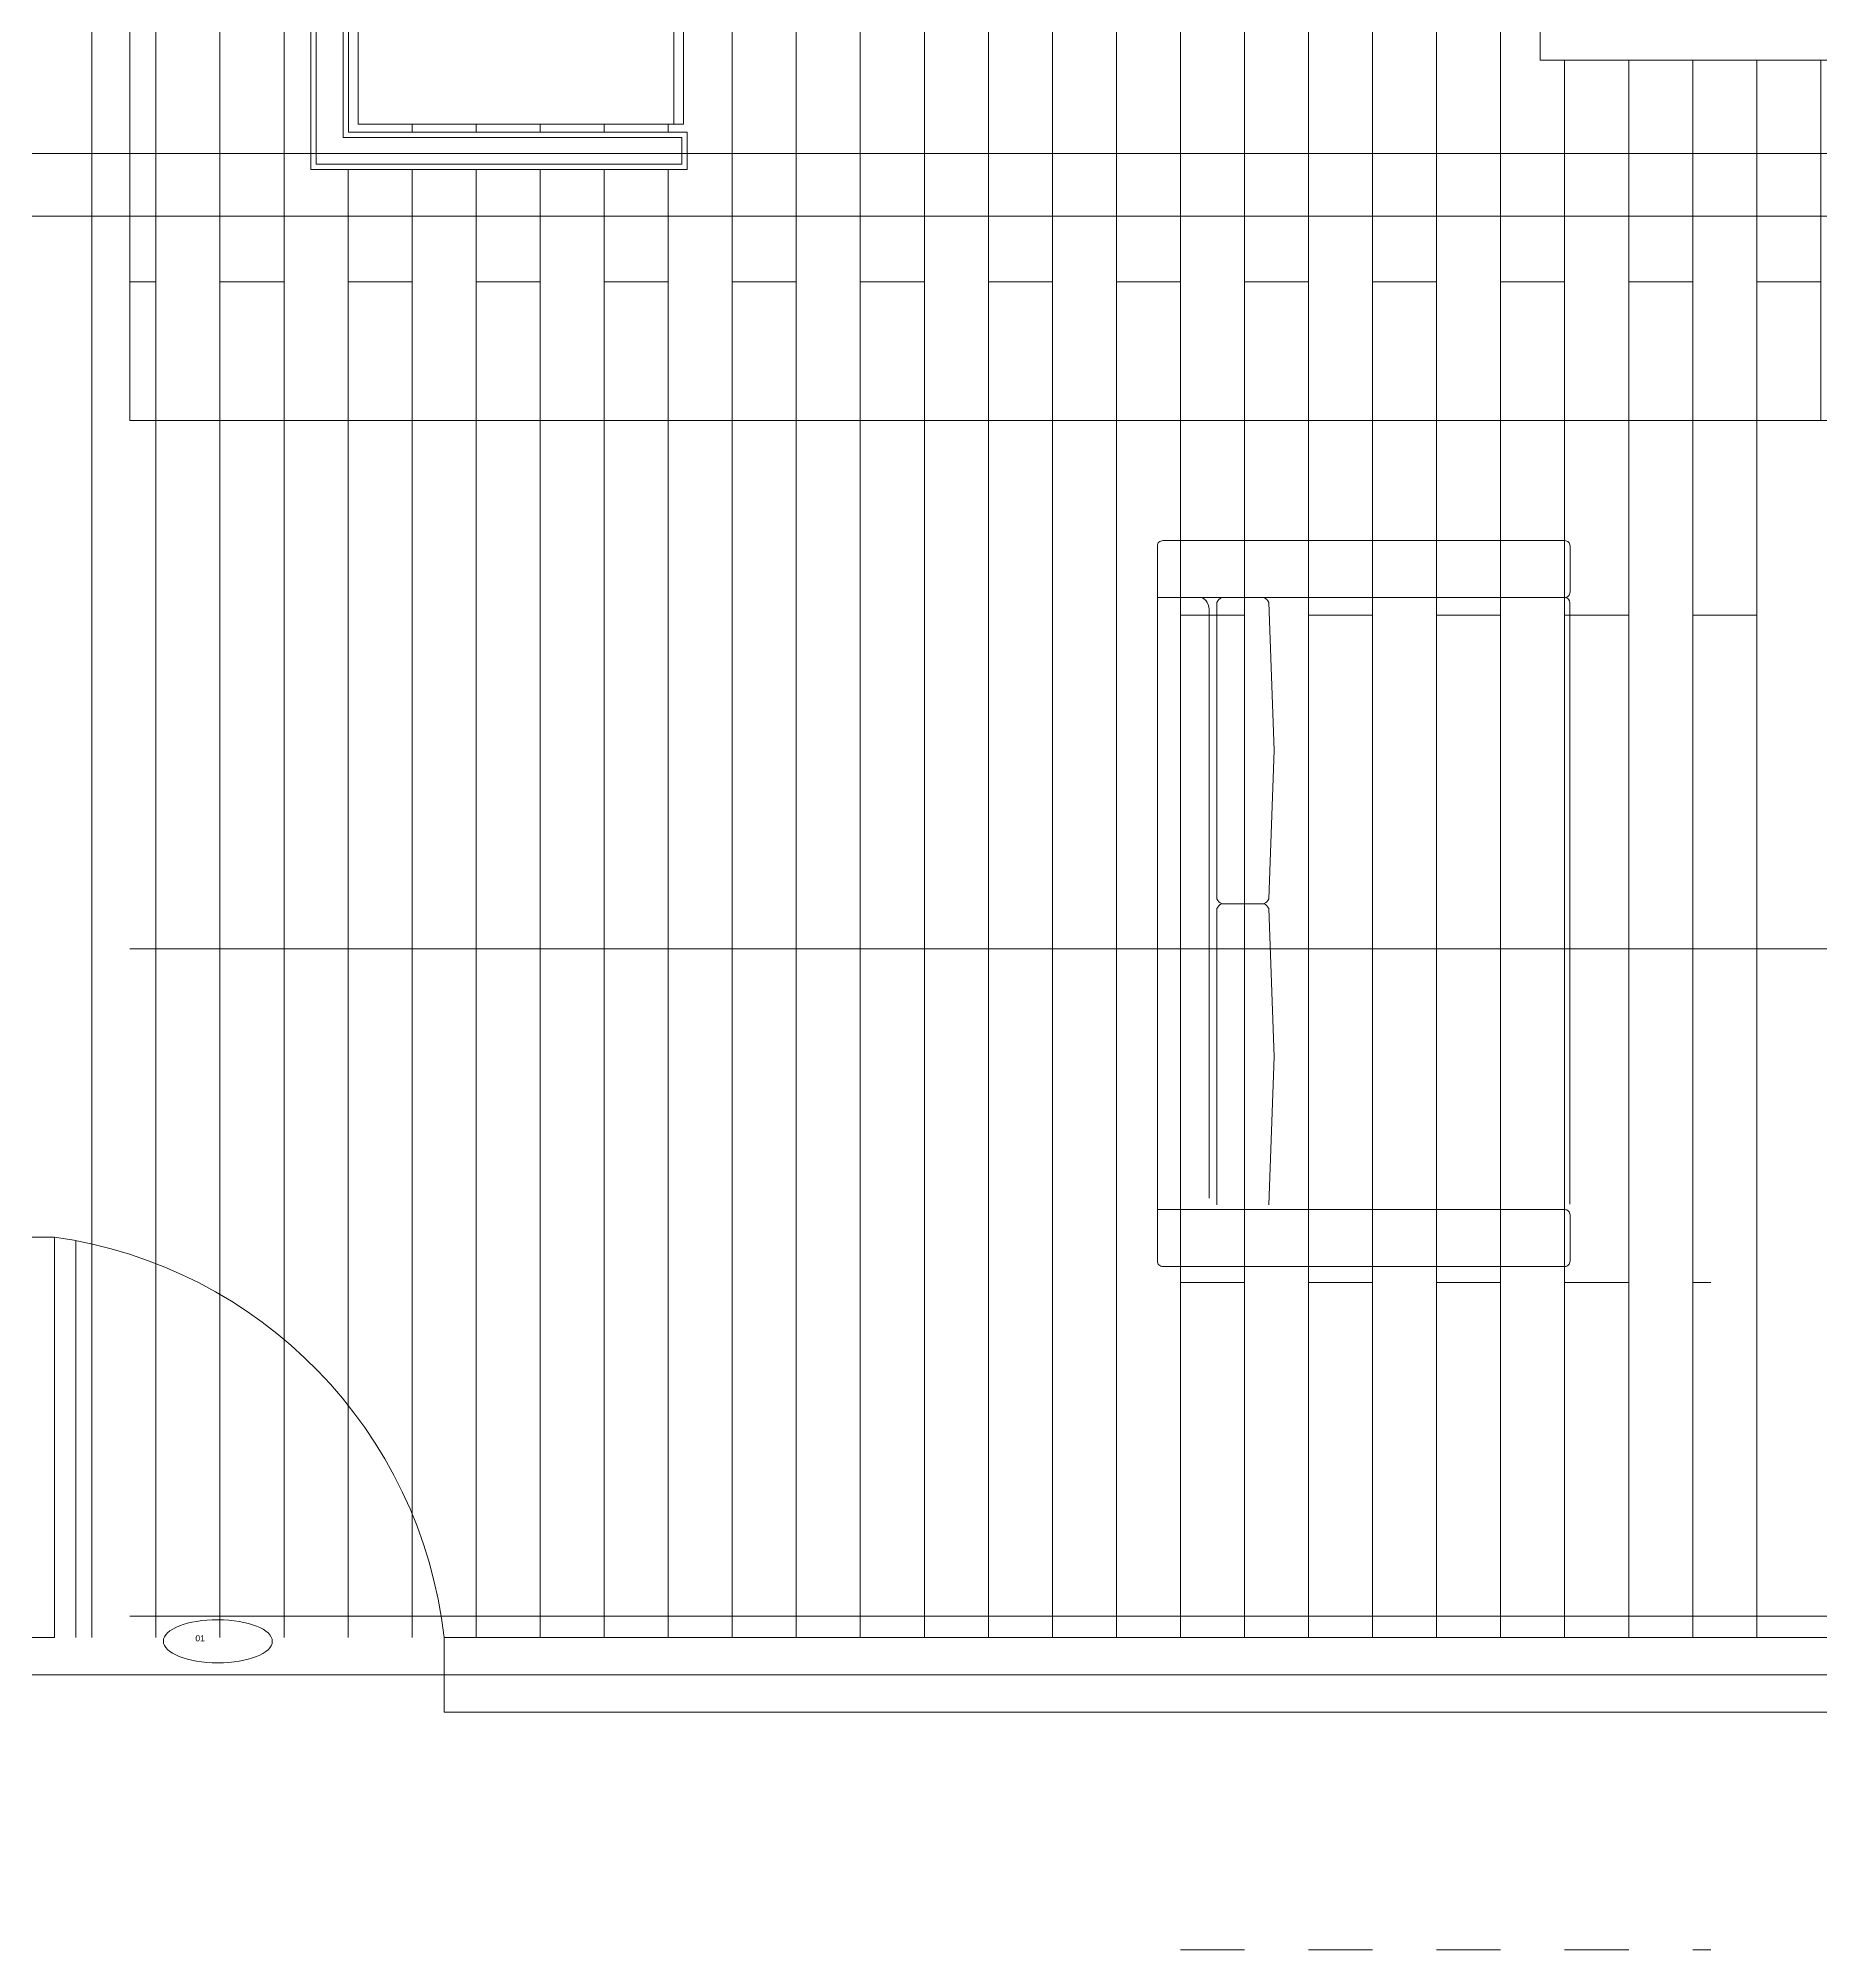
# Model space of a CAD drawing. Header units: centimetres. Extents: x -16179 to 12840, y -10704 to 3856.
# Drawn here: x 2625.3 to 2959.4, y -1630.3 to -1272.2 of the extents above; entities that cross this region are included whole.
import ezdxf

# ---------------------------------------------------------------- set-up
doc = ezdxf.new("R2010")
doc.units = ezdxf.units.CM
doc.header["$MEASUREMENT"] = 0
for name, color, linetype, lineweight in [('AA - linee quote_Num_Penna__1_Num_Penna__255_Num_Penna__255_Num_Penna__12_Num_Penna__12_Num_Penna__12_Num_Penna__12_Num_Penna__12_Num_Penna__12_Num_Penna__12', 12, 'Continuous', 18), ('AA - linee quote_Num_Penna__3_Num_Penna__3_Num_Penna__3_Num_Penna__3_Num_Penna__3_Num_Penna__3_Num_Penna__3_Num_Penna__3_Num_Penna__3_Num_Penna__3', 3, 'Continuous', 18), ('AA - linee quote_Num_Penna__6_Num_Penna__6_Num_Penna__6_Num_Penna__6_Num_Penna__6_Num_Penna__6_Num_Penna__6_Num_Penna__6_Num_Penna__6_Num_Penna__6', 6, 'Continuous', 18), ('AA - pareti sezionate_Num_Penna__254_Num_Penna__254_Num_Penna__254_Num_Penna__254_Num_Penna__254_Num_Penna__254_Num_Penna__254_Num_Penna__254_Num_Penna__254_Num_Penna__254', 254, 'Continuous', 18), ('AA - pareti sezionate_Num_Penna__7_Num_Penna__7_Num_Penna__7_Num_Penna__7_Num_Penna__7_Num_Penna__7_Num_Penna__7_Num_Penna__7_Num_Penna__7_Num_Penna__7', 7, 'Continuous', 18), ('AA - serramenti e porte_Num_Penna__4_Num_Penna__4_Num_Penna__4_Num_Penna__4_Num_Penna__4_Num_Penna__4_Num_Penna__4_Num_Penna__4_Num_Penna__4_Num_Penna__4', 4, 'Continuous', 18), ('AA- arredo_Num_Penna__8_Num_Penna__8_Num_Penna__8_Num_Penna__8_Num_Penna__8_Num_Penna__8_Num_Penna__8_Num_Penna__8_Num_Penna__8_Num_Penna__8', 8, 'Continuous', 18), ('IKE120015-t1_Num_Penna__251_Num_Penna__254_Num_Penna__254_Num_Penna__254_Num_Penna__254_Num_Penna__254_Num_Penna__254_Num_Penna__254_Num_Penna__254_Num_Penna__254_Num_Penna__254', 254, 'Continuous', 18), ('IKE120015-t1_Num_Penna__251_Num_Penna__6_Num_Penna__6_Num_Penna__6_Num_Penna__6_Num_Penna__6_Num_Penna__6_Num_Penna__6_Num_Penna__6_Num_Penna__6_Num_Penna__6', 6, 'Continuous', 18)]:
    doc.layers.add(name, color=color, linetype=linetype, lineweight=lineweight)
doc.styles.add('GENERATED_STYLE_1', font='Arial.ttf')

msp = doc.modelspace()

# ---------------------------------------------------------------- linework, layer by layer
at = {"layer": 'AA - linee quote_Num_Penna__1_Num_Penna__255_Num_Penna__255_Num_Penna__12_Num_Penna__12_Num_Penna__12_Num_Penna__12_Num_Penna__12_Num_Penna__12_Num_Penna__12', "color": 12, "linetype": 'Continuous', "lineweight": 18}
msp.add_line((2617.01, -1305.5), (3214.84, -1305.5), dxfattribs=at)
at = {"layer": 'AA - linee quote_Num_Penna__3_Num_Penna__3_Num_Penna__3_Num_Penna__3_Num_Penna__3_Num_Penna__3_Num_Penna__3_Num_Penna__3_Num_Penna__3_Num_Penna__3', "color": 3, "linetype": 'Continuous', "lineweight": 18}
for p, q in [((2064.39, -1293.77), (3311.39, -1293.77)), ((2064.39, -1578.77), (3311.39, -1578.77))]:
    msp.add_line(p, q, dxfattribs=at)
msp.add_ellipse((2658.99, -1572.47), major_axis=(-10.21, 0.02), ratio=0.395468, dxfattribs=at)
at = {"layer": 'AA - linee quote_Num_Penna__6_Num_Penna__6_Num_Penna__6_Num_Penna__6_Num_Penna__6_Num_Penna__6_Num_Penna__6_Num_Penna__6_Num_Penna__6_Num_Penna__6', "color": 6, "linetype": 'Continuous', "lineweight": 18}
msp.add_line((2642.47, -1343.77), (3176.39, -1343.77), dxfattribs=at)
at = {"layer": 'AA - pareti sezionate_Num_Penna__254_Num_Penna__254_Num_Penna__254_Num_Penna__254_Num_Penna__254_Num_Penna__254_Num_Penna__254_Num_Penna__254_Num_Penna__254_Num_Penna__254', "color": 254, "linetype": 'Continuous', "lineweight": 18}
for p, q in [((2851.39, -692.77), (2851.39, -1571.77)), ((2863.39, -692.77), (2863.39, -1571.77)), ((2875.39, -692.77), (2875.39, -1571.77)), ((2887.39, -692.77), (2887.39, -1571.77)), ((2899.39, -795), (2899.39, -1571.77)), ((2635.39, -994.77), (2635.39, -1571.77)), ((2647.39, -994.77), (2647.39, -1571.77)), ((2659.39, -994.77), (2659.39, -1571.77)), ((2671.39, -994.77), (2671.39, -1571.77)), ((2755.39, -994.77), (2755.39, -1571.77)), ((2767.39, -994.77), (2767.39, -1571.77)), ((2779.39, -994.77), (2779.39, -1571.77)), ((2791.39, -994.77), (2791.39, -1571.77)), ((2803.39, -994.77), (2803.39, -1571.77)), ((2815.39, -994.77), (2815.39, -1571.77)), ((2827.39, -994.77), (2827.39, -1571.77)), ((2839.39, -1210.77), (2839.39, -1571.77)), ((2911.39, -1276.27), (2911.39, -1571.77)), ((2923.39, -1276.27), (2923.39, -1571.77)), ((2935.39, -1276.27), (2935.39, -1571.77)), ((2947.39, -1276.27), (2947.39, -1571.77)), ((2959.39, -1276.27), (2959.39, -1343.77)), ((2695.39, -1288.27), (2695.39, -1289.77)), ((2707.39, -1288.27), (2707.39, -1289.77)), ((2719.39, -1288.27), (2719.39, -1289.77)), ((2731.39, -1288.27), (2731.39, -1289.77)), ((2743.39, -1288.27), (2743.39, -1289.77)), ((2683.39, -1296.77), (2683.39, -1571.77)), ((2695.39, -1296.77), (2695.39, -1571.77)), ((2707.39, -1296.77), (2707.39, -1571.77)), ((2719.39, -1296.77), (2719.39, -1571.77)), ((2731.39, -1296.77), (2731.39, -1571.77)), ((2743.39, -1296.77), (2743.39, -1571.77)), ((2647.39, -1317.77), (2642.47, -1317.77)), ((2671.39, -1317.77), (2659.39, -1317.77)), ((2695.39, -1317.77), (2683.39, -1317.77)), ((2719.39, -1317.77), (2707.39, -1317.77)), ((2743.39, -1317.77), (2731.39, -1317.77)), ((2767.39, -1317.77), (2755.39, -1317.77)), ((2791.39, -1317.77), (2779.39, -1317.77)), ((2815.39, -1317.77), (2803.39, -1317.77)), ((2839.39, -1317.77), (2827.39, -1317.77)), ((2863.39, -1317.77), (2851.39, -1317.77)), ((2887.39, -1317.77), (2875.39, -1317.77)), ((2911.39, -1317.77), (2899.39, -1317.77)), ((2935.39, -1317.77), (2923.39, -1317.77)), ((2959.39, -1317.77), (2947.39, -1317.77)), ((2851.39, -1380.27), (2839.39, -1380.27)), ((2875.39, -1380.27), (2863.39, -1380.27)), ((2899.39, -1380.27), (2887.39, -1380.27)), ((2923.39, -1380.27), (2911.39, -1380.27)), ((2947.39, -1380.27), (2935.39, -1380.27)), ((3127.39, -1442.77), (2642.47, -1442.77)), ((2851.39, -1505.27), (2839.39, -1505.27)), ((2875.39, -1505.27), (2863.39, -1505.27)), ((2899.39, -1505.27), (2887.39, -1505.27)), ((2923.39, -1505.27), (2911.39, -1505.27)), ((2938.79, -1505.27), (2935.39, -1505.27)), ((3127.39, -1567.77), (2642.47, -1567.77)), ((2851.39, -1630.27), (2839.39, -1630.27)), ((2875.39, -1630.27), (2863.39, -1630.27)), ((2899.39, -1630.27), (2887.39, -1630.27)), ((2923.39, -1630.27), (2911.39, -1630.27)), ((2938.79, -1630.27), (2935.39, -1630.27))]:
    msp.add_line(p, q, dxfattribs=at)
at = {"layer": 'AA - pareti sezionate_Num_Penna__7_Num_Penna__7_Num_Penna__7_Num_Penna__7_Num_Penna__7_Num_Penna__7_Num_Penna__7_Num_Penna__7_Num_Penna__7_Num_Penna__7', "color": 7, "linetype": 'Continuous', "lineweight": 18}
for p, q in [((2677.39, -1295.77), (2677.39, -982.27)), ((2676.39, -1296.77), (2676.39, -990.31)), ((2682.47, -1290.77), (2682.47, -993.77)), ((2683.47, -1289.77), (2683.47, -994.77)), ((2745.97, -1290.77), (2682.47, -1290.77)), ((2746.97, -1289.77), (2683.47, -1289.77)), ((2745.97, -1295.77), (2745.97, -1290.77)), ((2746.97, -1296.77), (2746.97, -1289.77)), ((2677.39, -1295.77), (2745.97, -1295.77)), ((2676.39, -1296.77), (2746.97, -1296.77)), ((2965.39, -1571.77), (2701.39, -1571.77)), ((2701.39, -1571.77), (2701.39, -1585.77)), ((2701.39, -1585.77), (2965.39, -1585.77)), ((2921.39, -1585.77), (2841.39, -1585.77))]:
    msp.add_line(p, q, dxfattribs=at)
at = {"layer": 'AA - serramenti e porte_Num_Penna__4_Num_Penna__4_Num_Penna__4_Num_Penna__4_Num_Penna__4_Num_Penna__4_Num_Penna__4_Num_Penna__4_Num_Penna__4_Num_Penna__4', "color": 4, "linetype": 'Continuous', "lineweight": 18, "flags": 128}
msp.add_lwpolyline([(2623.89, -1496.77), (2623.89, -1571.77), (2628.39, -1571.77), (2628.39, -1496.77)], close=True, dxfattribs=at)
at = {"layer": 'AA - serramenti e porte_Num_Penna__4_Num_Penna__4_Num_Penna__4_Num_Penna__4_Num_Penna__4_Num_Penna__4_Num_Penna__4_Num_Penna__4_Num_Penna__4_Num_Penna__4', "color": 4, "linetype": 'Continuous', "lineweight": 18}
msp.add_arc((2616.5, -1581.37), 85.43, 6.4504, 82.0012, dxfattribs=at)
at = {"layer": 'AA- arredo_Num_Penna__8_Num_Penna__8_Num_Penna__8_Num_Penna__8_Num_Penna__8_Num_Penna__8_Num_Penna__8_Num_Penna__8_Num_Penna__8_Num_Penna__8', "color": 8, "linetype": 'Continuous', "lineweight": 18}
for p, q in [((2906.78, -1005.27), (2906.78, -1276.27)), ((2685.27, -1288.27), (2685.27, -1228.27)), ((2744.47, -1288.27), (2744.47, -1228.27)), ((2746.27, -1288.27), (2746.27, -1228.27)), ((2906.78, -1276.27), (3062.78, -1276.27)), ((2685.27, -1288.27), (2746.27, -1288.27)), ((2846.23, -1377.85), (2846.23, -1405.61)), ((2911.36, -1376.94), (2911.39, -1376.94)), ((2912.39, -1490.6), (2912.39, -1377.94)), ((2844.75, -1489.46), (2844.75, -1379.08)), ((2846.23, -1433.38), (2846.23, -1405.61)), ((2846.23, -1435.21), (2846.23, -1462.97)), ((2847.08, -1434.29), (2855.07, -1434.29)), ((2846.23, -1490.74), (2846.23, -1462.97))]:
    msp.add_line(p, q, dxfattribs=at)
at = {"layer": 'AA- arredo_Num_Penna__8_Num_Penna__8_Num_Penna__8_Num_Penna__8_Num_Penna__8_Num_Penna__8_Num_Penna__8_Num_Penna__8_Num_Penna__8_Num_Penna__8', "color": 8, "linetype": 'Continuous', "lineweight": 18, "flags": 128}
for points in [[(2835.07, -1376.94), (2911.4, -1376.94, 0.414214), (2912.4, -1375.94), (2912.4, -1367.27, 0.414214), (2911.4, -1366.27), (2836.07, -1366.27, 0.414214), (2835.07, -1367.27), (2835.07, -1434.27)], [(2835.07, -1491.6), (2911.4, -1491.6, -0.414214), (2912.4, -1492.6), (2912.4, -1501.27, -0.414214), (2911.4, -1502.27), (2836.07, -1502.27, -0.414214), (2835.07, -1501.27), (2835.07, -1434.27)]]:
    msp.add_lwpolyline(points, format="xyb", dxfattribs=at)
for points in [[(2911.4, -1366.27), (2836.07, -1366.27)], [(2855.93, -1377.85), (2856.93, -1405.61)], [(2855.93, -1433.38), (2856.93, -1405.61)], [(2855.93, -1435.21), (2856.93, -1462.97)], [(2855.93, -1490.74), (2856.93, -1462.97)]]:
    msp.add_lwpolyline(points, dxfattribs=at)
at = {"layer": 'AA- arredo_Num_Penna__8_Num_Penna__8_Num_Penna__8_Num_Penna__8_Num_Penna__8_Num_Penna__8_Num_Penna__8_Num_Penna__8_Num_Penna__8_Num_Penna__8', "color": 8, "linetype": 'Continuous', "lineweight": 18}
for centre, radius, start, end in [((2842.03, -1379.26), 2.73, 3.9052, 58.5596), ((2847.69, -1378.36), 1.54, 113.0433, 160.9625), ((2854.47, -1378.36), 1.54, 19.0375, 66.9567), ((2911.39, -1377.94), 1, 0, 90), ((2847.69, -1432.87), 1.54, 199.0375, 246.9567), ((2847.69, -1435.72), 1.54, 113.0433, 160.9625), ((2854.47, -1432.87), 1.54, 293.0433, 340.9625), ((2854.47, -1435.72), 1.54, 19.0375, 66.9567)]:
    msp.add_arc(centre, radius, start, end, dxfattribs=at)
at = {"layer": 'IKE120015-t1_Num_Penna__251_Num_Penna__254_Num_Penna__254_Num_Penna__254_Num_Penna__254_Num_Penna__254_Num_Penna__254_Num_Penna__254_Num_Penna__254_Num_Penna__254_Num_Penna__254', "color": 254, "linetype": 'Continuous', "lineweight": 18}
for p, q in [((2707.39, -1288.27), (2707.39, -1289.77)), ((2632.39, -1497.43), (2632.39, -1571.77))]:
    msp.add_line(p, q, dxfattribs=at)
at = {"layer": 'IKE120015-t1_Num_Penna__251_Num_Penna__6_Num_Penna__6_Num_Penna__6_Num_Penna__6_Num_Penna__6_Num_Penna__6_Num_Penna__6_Num_Penna__6_Num_Penna__6_Num_Penna__6', "color": 6, "linetype": 'Continuous', "lineweight": 18}
msp.add_line((2642.47, -628.77), (2642.47, -1343.77), dxfattribs=at)

# ---------------------------------------------------------------- texts
at = {"layer": 'AA - linee quote_Num_Penna__3_Num_Penna__3_Num_Penna__3_Num_Penna__3_Num_Penna__3_Num_Penna__3_Num_Penna__3_Num_Penna__3_Num_Penna__3_Num_Penna__3', "color": 3, "linetype": 'Continuous', "lineweight": 18, "insert": (2654.78, -1572.51), "char_height": 1.156, "attachment_point": 7, "style": 'GENERATED_STYLE_1'}
msp.add_mtext('\\A1;01', dxfattribs=at)

doc.saveas('drawing.dxf')
